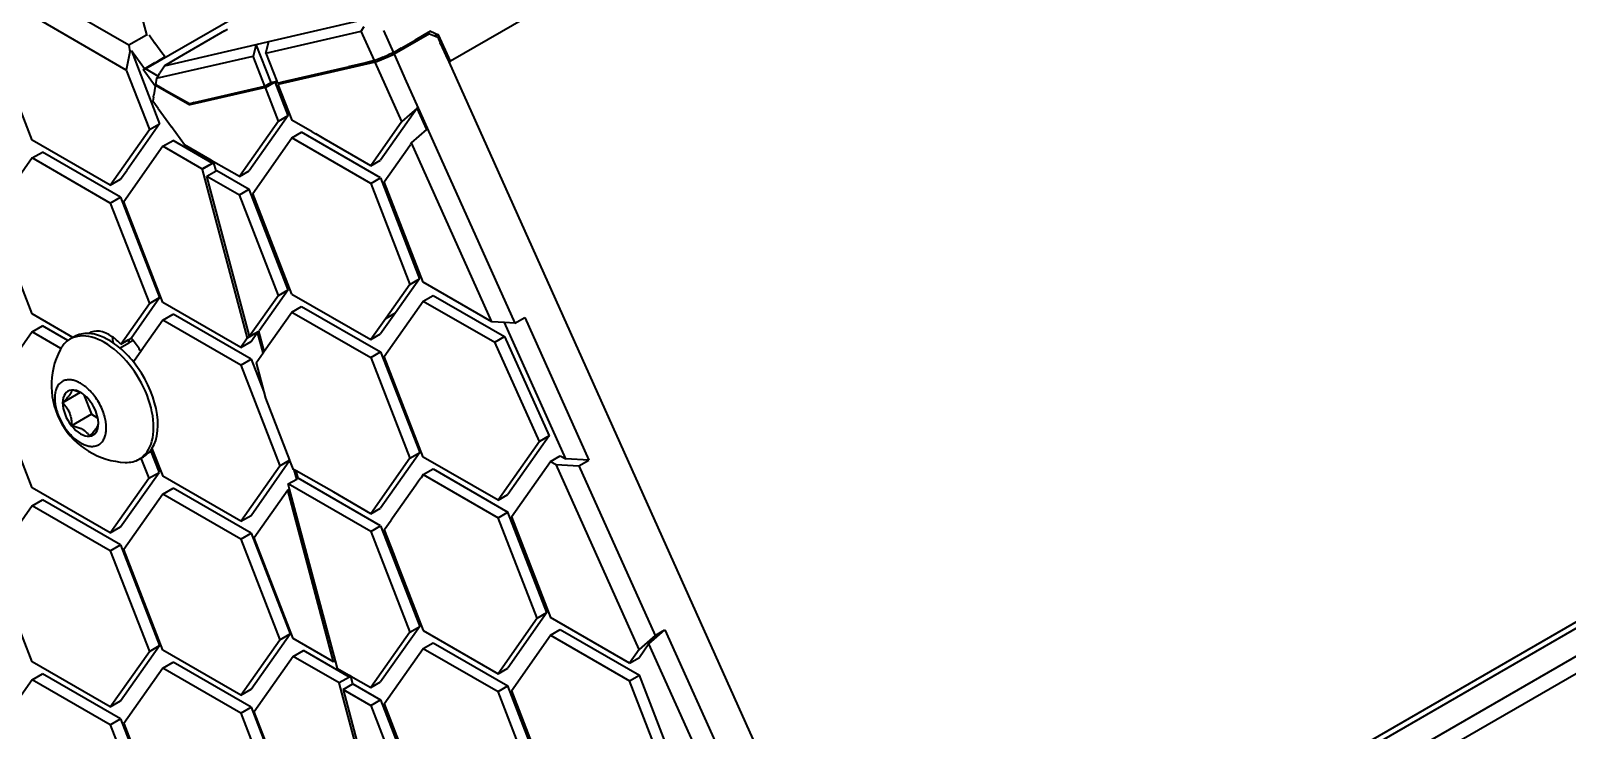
# Model space of a CAD drawing. Header units: millimetres. Extents: x 15 to 415, y 5 to 292.
# Drawn here: x 315.31 to 328.47, y 57.79 to 63.78 of the extents above; entities that cross this region are included whole.
import ezdxf

# ---------------------------------------------------------------- set-up
doc = ezdxf.new("R2010")
doc.units = ezdxf.units.MM
doc.layers.add('Geometries', color=7, linetype='Continuous')

msp = doc.modelspace()

# ---------------------------------------------------------------- linework, layer by layer
at = {"layer": 'Geometries', "linetype": 'Continuous', "lineweight": 40}
for p, q in [((316.3039, 63.7362), (299.0261, 128.5255)), ((316.1458, 63.6558), (303.042, 71.2212)), ((327.8142, 68.6648), (318.9012, 63.5188)), ((318.1853, 64.5476), (316.2908, 63.4537)), ((316.1233, 63.4442), (315.1827, 63.9873)), ((317.3455, 63.6885), (318.1478, 63.874)), ((316.2984, 63.7439), (316.1458, 63.6558)), ((316.3192, 63.7451), (316.3694, 63.6755)), ((316.9661, 63.7793), (316.5758, 63.554)), ((316.9661, 63.7793), (316.9922, 63.7944)), ((317.319, 63.5892), (318.137, 63.7783)), ((318.137, 63.7783), (318.1611, 63.8178)), ((318.2511, 63.5244), (318.137, 63.7783)), ((318.3263, 63.7826), (318.4117, 63.5925)), ((318.7224, 63.7557), (318.4175, 63.5797)), ((318.6758, 63.745), (318.5993, 63.7008)), ((318.7299, 63.7762), (318.6758, 63.745)), ((318.7224, 63.7557), (318.6758, 63.745)), ((318.7224, 63.7557), (318.7644, 63.737)), ((318.7299, 63.7762), (318.7995, 63.7453)), ((318.7995, 63.7453), (318.7644, 63.737)), ((318.7644, 63.737), (318.7919, 63.7248)), ((318.7919, 63.7248), (318.8128, 63.6783)), ((318.9012, 63.5188), (318.7995, 63.7453)), ((315.3187, 62.8438), (314.9845, 63.7053)), ((316.1551, 63.5999), (316.1233, 63.4442)), ((316.1458, 63.6558), (316.1551, 63.5999)), ((316.1551, 63.5999), (316.1681, 63.6074)), ((316.1681, 63.6074), (316.4099, 62.9844)), ((316.2787, 63.4542), (316.1681, 63.6074)), ((316.438, 63.5805), (316.3694, 63.6755)), ((316.4532, 63.5594), (316.438, 63.5805)), ((316.4501, 63.4814), (317.2374, 63.6635)), ((317.2374, 63.6635), (317.2109, 63.5642)), ((317.2374, 63.6635), (317.3455, 63.6885)), ((317.3638, 63.3372), (317.2374, 63.6635)), ((317.319, 63.5892), (317.3455, 63.6885)), ((317.319, 63.5892), (317.4123, 63.3484)), ((318.2567, 63.5119), (318.4175, 63.5797)), ((318.3234, 63.555), (318.3725, 63.5759)), ((318.4117, 63.5925), (318.3725, 63.5759)), ((318.4783, 63.6309), (318.4117, 63.5925)), ((318.4175, 63.5797), (318.5021, 63.3911)), ((318.4783, 63.6309), (318.5993, 63.7008)), ((318.8171, 63.6686), (318.8128, 63.6783)), ((318.8171, 63.6686), (318.862, 63.5688)), ((316.1233, 63.4442), (316.3215, 62.9334)), ((316.2693, 63.4488), (316.2787, 63.4542)), ((316.2693, 63.4488), (316.2908, 63.4537)), ((316.3727, 63.3054), (316.2693, 63.4488)), ((316.2787, 63.4542), (316.3657, 63.5045)), ((316.2908, 63.4537), (316.3962, 63.3929)), ((316.3674, 63.5054), (316.3657, 63.5045)), ((316.3674, 63.5054), (316.3932, 63.5203)), ((316.384, 63.373), (317.2109, 63.5642)), ((316.3932, 63.5203), (316.4555, 63.5563)), ((316.4177, 63.4282), (316.4501, 63.4814)), ((316.4579, 63.5577), (316.4453, 63.5548)), ((316.5758, 63.554), (316.4501, 63.4814)), ((316.4555, 63.5563), (316.4579, 63.5577)), ((317.3107, 63.3066), (317.2109, 63.5642)), ((318.2567, 63.5119), (317.4236, 63.3193)), ((317.4621, 63.3416), (317.9736, 63.4598)), ((317.9736, 63.4598), (318.0236, 63.4714)), ((318.1748, 63.5063), (318.0236, 63.4714)), ((318.2511, 63.5244), (318.1748, 63.5063)), ((318.2712, 63.5329), (318.2511, 63.5244)), ((318.4855, 63.0024), (318.2567, 63.5119)), ((318.3234, 63.555), (318.2712, 63.5329)), ((318.862, 63.5688), (318.886, 63.5153)), ((318.886, 63.5153), (318.9012, 63.5188)), ((318.886, 63.5153), (322.5255, 55.4122)), ((316.3741, 63.3138), (316.3727, 63.3054)), ((316.3789, 63.3165), (316.3741, 63.3138)), ((316.3741, 63.3138), (316.6673, 63.1445)), ((316.384, 63.373), (316.375, 63.3187)), ((316.375, 63.3187), (316.3789, 63.3165)), ((316.3789, 63.3165), (316.4482, 63.2783)), ((316.384, 63.373), (316.3962, 63.3929)), ((316.3962, 63.3929), (316.4111, 63.4174)), ((316.4134, 63.4211), (316.4111, 63.4174)), ((316.4134, 63.4211), (316.4177, 63.4282)), ((317.3107, 63.3066), (317.3638, 63.3372)), ((317.3154, 63.2943), (317.3994, 63.3428)), ((317.3638, 63.3372), (317.4123, 63.3484)), ((317.4132, 63.346), (317.3994, 63.3428)), ((317.5106, 63.0557), (317.3994, 63.3428)), ((317.4123, 63.3484), (317.4132, 63.346)), ((317.4132, 63.346), (317.4188, 63.3316)), ((317.4188, 63.3316), (317.4621, 63.3416)), ((317.4236, 63.3193), (317.4621, 63.3416)), ((317.4236, 63.3193), (317.5415, 63.0149)), ((318.5021, 63.3911), (318.5104, 63.3727)), ((318.5104, 63.3727), (319.4529, 61.2744)), ((316.3569, 63.2107), (316.3515, 63.1786)), ((316.3569, 63.2107), (316.3605, 63.2325)), ((316.3727, 63.3054), (316.3605, 63.2325)), ((316.4482, 63.2783), (316.4508, 63.2768)), ((316.4592, 63.2722), (316.4508, 63.2768)), ((316.4592, 63.2722), (316.6666, 63.1577)), ((317.3154, 63.2943), (316.6673, 63.1445)), ((316.7059, 63.1668), (317.3107, 63.3066)), ((317.4267, 63.0072), (317.3154, 63.2943)), ((316.397, 63.1156), (316.3515, 63.1786)), ((316.397, 63.1156), (316.5119, 62.9564)), ((316.6666, 63.1577), (316.7059, 63.1668)), ((316.7059, 63.1668), (316.6673, 63.1445)), ((317.5106, 63.0557), (317.1769, 62.5798)), ((317.4267, 63.0072), (317.5106, 63.0557)), ((318.6158, 63.1165), (318.3023, 62.6726)), ((318.6158, 63.1165), (318.4855, 63.0024)), ((318.698, 62.9335), (318.6158, 63.1165)), ((315.9872, 62.4578), (316.3215, 62.9334)), ((316.4099, 62.9844), (316.1288, 62.5845)), ((316.3215, 62.9334), (316.4099, 62.9844)), ((316.6225, 62.803), (316.5119, 62.9564)), ((317.4267, 63.0072), (317.093, 62.5314)), ((317.7161, 62.9141), (317.5415, 63.0149)), ((318.4855, 63.0024), (318.2184, 62.6241)), ((318.5677, 62.8194), (318.698, 62.9335)), ((315.9872, 62.4578), (315.3187, 62.8438)), ((316.4363, 62.7905), (316.102, 62.315)), ((316.4363, 62.7905), (316.5247, 62.8415)), ((316.7724, 62.5965), (316.4363, 62.7905)), ((316.8608, 62.6475), (316.5247, 62.8415)), ((316.8386, 62.6783), (316.6225, 62.803)), ((317.2078, 62.386), (317.5415, 62.8618)), ((317.5415, 62.8618), (317.6254, 62.9103)), ((318.2184, 62.471), (317.5415, 62.8618)), ((318.3023, 62.5195), (317.6254, 62.9103)), ((317.7161, 62.9141), (317.7464, 62.8966)), ((317.8205, 62.8538), (317.7464, 62.8966)), ((318.2184, 62.6241), (317.8205, 62.8538)), ((318.5329, 62.7701), (318.5588, 62.8066)), ((318.5677, 62.8194), (318.5588, 62.8066)), ((319.2566, 61.2856), (318.5677, 62.8194)), ((315.3187, 62.6907), (314.9845, 62.2152)), ((315.3187, 62.6907), (315.4071, 62.7417)), ((315.9872, 62.3047), (315.3187, 62.6907)), ((316.0756, 62.3558), (315.4071, 62.7417)), ((316.8608, 62.6475), (316.8386, 62.6783)), ((316.8721, 62.6589), (316.8386, 62.6783)), ((316.8745, 62.6501), (316.8721, 62.6589)), ((317.093, 62.5314), (316.8721, 62.6589)), ((318.2184, 62.6241), (318.3023, 62.6726)), ((318.3332, 62.4873), (318.5329, 62.7701)), ((316.0756, 62.5089), (316.1288, 62.5845)), ((316.7724, 62.5965), (316.8608, 62.6475)), ((316.7724, 62.5965), (316.7751, 62.5927)), ((316.8745, 62.6501), (316.7751, 62.5927)), ((316.7751, 62.5927), (317.1606, 61.147)), ((316.815, 62.5349), (316.8932, 62.5801)), ((316.815, 62.5349), (317.093, 62.3744)), ((317.1809, 61.1627), (316.815, 62.5349)), ((316.8932, 62.5801), (316.8745, 62.6501)), ((316.8932, 62.5801), (316.8989, 62.5834)), ((316.8989, 62.5834), (317.1769, 62.4229)), ((317.093, 62.5314), (317.1769, 62.5798)), ((315.9872, 62.4578), (316.0756, 62.5089)), ((317.093, 62.3744), (317.1769, 62.4229)), ((317.5106, 61.5617), (317.1769, 62.4229)), ((318.2184, 62.471), (318.3023, 62.5195)), ((318.2184, 62.471), (318.5532, 61.6068)), ((318.3023, 62.5195), (318.6372, 61.6553)), ((318.6686, 61.6251), (318.3332, 62.4873)), ((315.9872, 62.3047), (316.0756, 62.3558)), ((315.9872, 62.3047), (316.3215, 61.4432)), ((316.0756, 62.3558), (316.4099, 61.4943)), ((316.4363, 61.4535), (316.102, 62.315)), ((317.4267, 61.5132), (317.093, 62.3744)), ((317.5415, 61.5248), (317.2078, 62.386)), ((315.3187, 61.3537), (314.9845, 62.2152)), ((318.5532, 61.6068), (318.3471, 61.315)), ((318.6372, 61.6553), (318.4311, 61.3635)), ((318.5532, 61.6068), (318.6372, 61.6553)), ((319.2566, 61.2856), (318.6686, 61.6251)), ((316.1655, 61.1467), (316.4099, 61.4943)), ((316.3215, 61.4432), (316.4099, 61.4943)), ((317.4267, 61.5132), (317.1809, 61.1627)), ((317.5106, 61.5617), (317.2648, 61.2112)), ((317.4267, 61.5132), (317.5106, 61.5617)), ((317.5415, 61.5248), (318.2184, 61.134)), ((318.6686, 61.4647), (318.7525, 61.5132)), ((318.7525, 61.5132), (319.3639, 61.1602)), ((315.6669, 61.1527), (315.3187, 61.3537)), ((316.0771, 61.0956), (316.3215, 61.4432)), ((317.1048, 61.0675), (316.4363, 61.4535)), ((316.4363, 61.3004), (316.5247, 61.3514)), ((317.1932, 60.9655), (316.5247, 61.3514)), ((317.3055, 61.0338), (317.5415, 61.3704)), ((317.5415, 61.3704), (317.6254, 61.4188)), ((317.5415, 61.3704), (318.2184, 60.9796)), ((317.6254, 61.4188), (318.3023, 61.0281)), ((318.4311, 61.3635), (318.3023, 61.1825)), ((318.3332, 60.9899), (318.6686, 61.4647)), ((318.3471, 61.315), (318.4311, 61.3635)), ((318.6686, 61.4647), (319.28, 61.1118)), ((315.3187, 61.2006), (315.4071, 61.2516)), ((315.6238, 61.1265), (315.4071, 61.2516)), ((316.4363, 61.3004), (316.2715, 61.0659)), ((317.1048, 60.9144), (316.4363, 61.3004)), ((317.1809, 61.1627), (317.2591, 61.2079)), ((317.2591, 61.2079), (317.2648, 61.2112)), ((317.3055, 61.0338), (317.2591, 61.2079)), ((318.3471, 61.315), (318.2184, 61.134)), ((319.3651, 61.2794), (319.2566, 61.2856)), ((319.8896, 60.1116), (319.3651, 61.2794)), ((319.4529, 61.2744), (319.3651, 61.2794)), ((319.4529, 61.2744), (319.5368, 61.3228)), ((319.5368, 61.3228), (320.0859, 60.1004)), ((322.693, 55.3377), (332.8816, 61.2201)), ((315.3187, 61.2006), (314.9845, 60.725)), ((315.5639, 61.059), (315.3187, 61.2006)), ((315.6669, 61.1527), (315.6417, 61.1382)), ((315.6782, 61.1592), (315.6669, 61.1527)), ((316.1467, 61.105), (316.0712, 61.0614)), ((316.0771, 61.0956), (316.1396, 61.1317)), ((316.1396, 61.1317), (316.1456, 61.1352)), ((316.1396, 61.1317), (316.1467, 61.105)), ((316.1456, 61.1352), (316.1655, 61.1467)), ((316.1527, 61.1084), (316.1456, 61.1352)), ((316.1527, 61.1084), (316.1467, 61.105)), ((316.1836, 61.1262), (316.1527, 61.1084)), ((317.1606, 61.147), (317.1048, 61.0675)), ((317.1048, 61.0675), (317.1932, 61.1186)), ((317.249, 61.198), (317.1606, 61.147)), ((317.1932, 61.1186), (317.249, 61.198)), ((317.2963, 61.0207), (317.249, 61.198)), ((318.2184, 61.134), (318.3023, 61.1825)), ((319.28, 61.1118), (319.3639, 61.1602)), ((319.6624, 60.2603), (319.28, 61.1118)), ((319.3639, 61.1602), (319.7463, 60.3088)), ((316.1886, 60.948), (316.1853, 60.9433)), ((316.1936, 60.9551), (316.1886, 60.948)), ((316.2477, 61.0321), (316.1936, 60.9551)), ((316.2715, 61.0659), (316.2477, 61.0321)), ((317.1048, 60.9144), (317.1932, 60.9655)), ((317.1932, 60.9655), (317.301, 60.6876)), ((317.2353, 60.9338), (317.2963, 61.0207)), ((317.2963, 61.0207), (317.3055, 61.0338)), ((318.2184, 60.9796), (318.3023, 61.0281)), ((318.2184, 60.9796), (318.5538, 60.1175)), ((318.3023, 61.0281), (318.6377, 60.1659)), ((318.6686, 60.1277), (318.3332, 60.9899)), ((317.1048, 60.9144), (317.439, 60.053)), ((317.2353, 60.9338), (317.301, 60.6876)), ((322.746, 55.3141), (332.4767, 60.9321)), ((315.3187, 59.8636), (314.9845, 60.725)), ((315.7304, 60.6805), (315.5789, 60.5931)), ((317.301, 60.6876), (317.3154, 60.6334)), ((322.3422, 54.8415), (332.6494, 60.7924)), ((315.7604, 60.662), (315.8256, 60.494)), ((317.3154, 60.6334), (317.5225, 60.1012)), ((332.6881, 60.6643), (322.2878, 54.6596)), ((315.8256, 60.494), (315.6554, 60.3958)), ((315.8256, 60.494), (315.8804, 60.4624)), ((319.7463, 60.3088), (319.3937, 59.806)), ((319.7463, 60.3088), (319.6624, 60.2603)), ((316.3322, 60.184), (316.4048, 59.9969)), ((316.3441, 60.2009), (316.4363, 59.9634)), ((318.6377, 60.1659), (318.3023, 59.6911)), ((318.5538, 60.1175), (318.6377, 60.1659)), ((319.6624, 60.2603), (319.3098, 59.7575)), ((316.2355, 60.1098), (316.2496, 60.1179)), ((316.2496, 60.1179), (316.2719, 60.1308)), ((316.2496, 60.1179), (316.3164, 59.9459)), ((317.1048, 59.5774), (317.439, 60.053)), ((317.1932, 59.6285), (317.5235, 60.0985)), ((317.439, 60.053), (317.5225, 60.1012)), ((317.5225, 60.1012), (317.5235, 60.0985)), ((317.5235, 60.0985), (317.5518, 60.0257)), ((317.5634, 60.0191), (317.5518, 60.0257)), ((318.5538, 60.1175), (318.2184, 59.6426)), ((319.3098, 59.7575), (318.6686, 60.1277)), ((318.6686, 59.978), (318.7525, 60.0265)), ((318.7525, 60.0265), (319.3937, 59.6563)), ((319.4246, 59.6147), (319.7583, 60.0905)), ((319.7583, 60.0905), (319.8422, 60.139)), ((319.7583, 60.0905), (319.8057, 60.0632)), ((320.5172, 58.479), (319.8057, 60.0632)), ((319.8057, 60.0632), (320.0019, 60.0519)), ((319.8422, 60.139), (319.8896, 60.1116)), ((320.0859, 60.1004), (319.8896, 60.1116)), ((320.0019, 60.0519), (320.0859, 60.1004)), ((320.0019, 60.0519), (320.6545, 58.5992)), ((315.9872, 59.4776), (316.3164, 59.9459)), ((316.0756, 59.5286), (316.4048, 59.9969)), ((316.3164, 59.9459), (316.4048, 59.9969)), ((317.1048, 59.5774), (316.4363, 59.9634)), ((317.512, 59.8974), (317.5847, 59.9393)), ((317.5236, 59.8537), (317.512, 59.8974)), ((318.2184, 59.4895), (317.512, 59.8974)), ((317.5847, 59.9393), (317.5634, 60.0191)), ((317.5784, 60.0105), (317.5634, 60.0191)), ((317.5957, 59.9457), (317.5784, 60.0105)), ((317.9012, 59.8257), (317.5784, 60.0105)), ((317.5847, 59.9393), (317.5957, 59.9457)), ((317.5957, 59.9457), (317.5959, 59.9458)), ((318.3023, 59.538), (317.5959, 59.9458)), ((318.6097, 59.8946), (318.6039, 59.8865)), ((318.6285, 59.9213), (318.6097, 59.8946)), ((318.645, 59.9447), (318.6285, 59.9213)), ((318.6495, 59.951), (318.645, 59.9447)), ((318.6686, 59.978), (318.6495, 59.951)), ((318.6686, 59.978), (319.3098, 59.6078)), ((315.9872, 59.4776), (315.3187, 59.8636)), ((315.3187, 59.7105), (315.4071, 59.7615)), ((316.0756, 59.3755), (315.4071, 59.7615)), ((316.4363, 59.8103), (316.102, 59.3348)), ((316.4363, 59.8103), (316.5247, 59.8613)), ((317.1048, 59.4243), (316.4363, 59.8103)), ((317.1932, 59.4754), (316.5247, 59.8613)), ((317.5079, 59.8447), (317.2196, 59.4346)), ((317.5236, 59.8537), (317.5079, 59.8447)), ((317.9004, 58.3731), (317.5079, 59.8447)), ((317.9161, 58.3821), (317.5236, 59.8537)), ((318.2184, 59.6426), (317.9012, 59.8257)), ((318.6038, 59.8863), (318.4036, 59.6029)), ((318.6038, 59.8863), (318.6039, 59.8865)), ((319.3098, 59.7575), (319.3937, 59.806)), ((315.3187, 59.7105), (314.9845, 59.2349)), ((315.9872, 59.3245), (315.3187, 59.7105)), ((317.1048, 59.5774), (317.1932, 59.6285)), ((318.2184, 59.6426), (318.3023, 59.6911)), ((319.3098, 59.6078), (319.3937, 59.6563)), ((319.7274, 58.7951), (319.3937, 59.6563)), ((315.9872, 59.4776), (316.0756, 59.5286)), ((318.2184, 59.4895), (318.3023, 59.538)), ((318.3023, 59.538), (318.6377, 58.6758)), ((318.3332, 59.5032), (318.3918, 59.5861)), ((318.3332, 59.5032), (318.4146, 59.2939)), ((318.4036, 59.6029), (318.3918, 59.5861)), ((319.6435, 58.7467), (319.3098, 59.6078)), ((319.4246, 59.6147), (319.7583, 58.7535)), ((315.9872, 59.3245), (316.0756, 59.3755)), ((316.0756, 59.3755), (316.4099, 58.5141)), ((317.1048, 59.4243), (317.1932, 59.4754)), ((317.1048, 59.4243), (317.439, 58.5629)), ((317.1932, 59.4754), (317.5274, 58.6139)), ((317.5539, 58.5731), (317.2196, 59.4346)), ((318.2184, 59.4895), (318.5538, 58.6274)), ((315.3187, 58.3734), (314.9845, 59.2349)), ((315.9872, 59.3245), (316.3215, 58.463)), ((316.4363, 58.4733), (316.102, 59.3348)), ((318.4146, 59.2939), (318.451, 59.2003)), ((318.451, 59.2003), (318.6686, 58.641)), ((319.6435, 58.7467), (319.3098, 58.2708)), ((319.7274, 58.7951), (319.3937, 58.3193)), ((319.6435, 58.7467), (319.7274, 58.7951)), ((320.4351, 58.3628), (319.7583, 58.7535)), ((317.1932, 58.1384), (317.5274, 58.6139)), ((317.439, 58.5629), (317.5274, 58.6139)), ((318.5538, 58.6274), (318.2184, 58.1525)), ((318.6377, 58.6758), (318.3023, 58.201)), ((318.5538, 58.6274), (318.6377, 58.6758)), ((318.6686, 58.641), (319.3098, 58.2708)), ((319.4246, 58.1246), (319.7583, 58.6004)), ((319.7583, 58.6004), (319.8422, 58.6489)), ((319.7583, 58.6004), (320.4351, 58.2097)), ((319.8422, 58.6489), (320.5191, 58.2581)), ((320.6545, 58.5992), (320.5172, 58.479)), ((320.6011, 58.5274), (320.7384, 58.6476)), ((320.6545, 58.5992), (320.7384, 58.6476)), ((320.7384, 58.6476), (321.4413, 57.0827)), ((315.9872, 57.9875), (316.3215, 58.463)), ((316.0756, 58.0385), (316.4099, 58.5141)), ((316.3215, 58.463), (316.4099, 58.5141)), ((317.1048, 58.0873), (316.4363, 58.4733)), ((317.1048, 58.0873), (317.439, 58.5629)), ((317.9004, 58.3731), (317.5539, 58.5731)), ((317.5539, 58.42), (317.6423, 58.471)), ((318.037, 58.2431), (317.6423, 58.471)), ((318.3332, 58.013), (318.6686, 58.4879)), ((318.6686, 58.4879), (318.7525, 58.5364)), ((318.6686, 58.4879), (319.3098, 58.1177)), ((318.7525, 58.5364), (319.3937, 58.1662)), ((320.5172, 58.479), (320.4351, 58.3628)), ((320.6011, 58.5274), (320.5191, 58.4112)), ((321.245, 57.094), (320.6011, 58.5274)), ((315.9872, 57.9875), (315.3187, 58.3734)), ((316.4363, 58.3202), (316.102, 57.8446)), ((316.4363, 58.3202), (316.5247, 58.3712)), ((317.1048, 57.9342), (316.4363, 58.3202)), ((317.1932, 57.9853), (316.5247, 58.3712)), ((317.5539, 58.42), (317.2196, 57.9445)), ((317.9486, 58.1921), (317.5539, 58.42)), ((317.9161, 58.3821), (317.9004, 58.3731)), ((317.9334, 58.317), (317.9161, 58.3821)), ((317.9334, 58.317), (318.0326, 58.2598)), ((319.3098, 58.2708), (319.3937, 58.3193)), ((320.4351, 58.3628), (320.5191, 58.4112)), ((315.3187, 58.2204), (314.9845, 57.7448)), ((315.3187, 58.2204), (315.4071, 58.2714)), ((315.9872, 57.8344), (315.3187, 58.2204)), ((316.0756, 57.8854), (315.4071, 58.2714)), ((318.037, 58.2431), (317.9486, 58.1921)), ((318.313, 56.8259), (317.9486, 58.1921)), ((317.9814, 58.1362), (318.0653, 58.1847)), ((318.037, 58.2431), (318.0326, 58.2598)), ((318.0326, 58.2598), (318.0476, 58.2511)), ((318.0653, 58.1847), (318.0476, 58.2511)), ((318.0476, 58.2511), (318.2184, 58.1525)), ((318.0653, 58.1847), (318.3023, 58.0479)), ((318.2184, 58.1525), (318.3023, 58.201)), ((320.4351, 58.2097), (320.5191, 58.2581)), ((320.7705, 57.3475), (320.4351, 58.2097)), ((320.8545, 57.396), (320.5191, 58.2581)), ((317.1048, 58.0873), (317.1932, 58.1384)), ((317.9814, 58.1362), (318.2184, 57.9994)), ((317.9814, 58.1362), (318.1783, 57.3977)), ((318.2184, 57.9994), (318.3023, 58.0479)), ((318.3023, 58.0479), (318.6377, 57.1857)), ((319.3098, 58.1177), (319.3937, 58.1662)), ((319.6435, 57.2565), (319.3098, 58.1177)), ((319.7274, 57.305), (319.3937, 58.1662)), ((319.4246, 58.1246), (319.7583, 57.2634)), ((315.9872, 57.9875), (316.0756, 58.0385)), ((317.1048, 57.9342), (317.1932, 57.9853)), ((317.1048, 57.9342), (317.439, 57.0727)), ((317.1932, 57.9853), (317.5274, 57.1238)), ((317.5539, 57.083), (317.2196, 57.9445)), ((318.2184, 57.9994), (318.5538, 57.1373)), ((318.3332, 58.013), (318.5634, 57.4213)), ((315.9872, 57.8344), (316.0756, 57.8854)), ((315.9872, 57.8344), (316.3215, 56.9729)), ((316.0756, 57.8854), (316.4099, 57.0239)), ((316.102, 57.8446), (316.4363, 56.9832))]:
    msp.add_line(p, q, dxfattribs=at)
at = {"layer": 'Geometries', "linetype": 'Continuous', "lineweight": 40, "flags": 128}
for points in [[(315.9529, 60.3771), (315.9528, 60.3874), (315.9522, 60.398), (315.9513, 60.409), (315.95, 60.4203), (315.9483, 60.4319), (315.9462, 60.4436), (315.9437, 60.4555), (315.9408, 60.4676), (315.9374, 60.48), (315.9331, 60.4942), (315.9283, 60.5085), (315.9229, 60.523), (315.9169, 60.5375), (315.9105, 60.552), (315.9035, 60.5665), (315.8961, 60.5808), (315.8882, 60.5949), (315.8799, 60.6088), (315.8713, 60.6224), (315.8622, 60.6356), (315.8529, 60.6484), (315.8433, 60.6608), (315.8335, 60.6727), (315.8235, 60.6841), (315.8133, 60.695), (315.8041, 60.7042), (315.7949, 60.7129), (315.7857, 60.7212), (315.7765, 60.7289), (315.7673, 60.7362), (315.7583, 60.7428), (315.7494, 60.749), (315.7406, 60.7546), (315.732, 60.7598), (315.7232, 60.7647), (315.7142, 60.7693), (315.7052, 60.7734), (315.696, 60.7772), (315.6868, 60.7805), (315.6778, 60.7833), (315.6687, 60.7857), (315.6596, 60.7875), (315.6506, 60.7889), (315.6405, 60.7898), (315.6305, 60.7899), (315.6207, 60.7894), (315.6111, 60.7881), (315.6017, 60.786), (315.5927, 60.7832), (315.584, 60.7796), (315.5757, 60.7753), (315.5679, 60.7703), (315.5604, 60.7645), (315.5535, 60.7581), (315.547, 60.7511), (315.5411, 60.7434), (315.5357, 60.7352), (315.5308, 60.7264), (315.5265, 60.7172), (315.5231, 60.7086), (315.5202, 60.6997), (315.5176, 60.6904), (315.5155, 60.681), (315.5138, 60.6714), (315.5126, 60.6617), (315.5117, 60.652), (315.5112, 60.6422), (315.511, 60.6323), (315.5112, 60.622), (315.5117, 60.6113), (315.5126, 60.6004), (315.514, 60.5891), (315.5157, 60.5774), (315.5178, 60.5658), (315.5203, 60.5539), (315.5232, 60.5417), (315.5265, 60.5294), (315.5308, 60.5152), (315.5357, 60.5008), (315.5411, 60.4863), (315.547, 60.4718), (315.5535, 60.4573), (315.5604, 60.4429), (315.5679, 60.4286), (315.5757, 60.4145), (315.584, 60.4006), (315.5927, 60.387), (315.6017, 60.3738), (315.6111, 60.3609), (315.6207, 60.3485), (315.6305, 60.3366), (315.6405, 60.3252), (315.6506, 60.3144), (315.6598, 60.3052), (315.669, 60.2964), (315.6783, 60.2882), (315.6875, 60.2804), (315.6967, 60.2732), (315.7057, 60.2665), (315.7145, 60.2604), (315.7233, 60.2547), (315.732, 60.2495), (315.7408, 60.2446), (315.7497, 60.2401), (315.7588, 60.2359), (315.7679, 60.2322), (315.7771, 60.2288), (315.7862, 60.226), (315.7953, 60.2237), (315.8043, 60.2218), (315.8133, 60.2205), (315.8235, 60.2196), (315.8335, 60.2194), (315.8433, 60.22), (315.8529, 60.2213), (315.8622, 60.2234), (315.8713, 60.2262), (315.8799, 60.2297), (315.8882, 60.234), (315.8961, 60.2391), (315.9035, 60.2448), (315.9105, 60.2512), (315.9169, 60.2583), (315.9229, 60.2659), (315.9283, 60.2742), (315.9331, 60.2829), (315.9374, 60.2921), (315.9408, 60.3008), (315.9438, 60.3097), (315.9463, 60.3189), (315.9484, 60.3284), (315.9501, 60.338), (315.9514, 60.3476), (315.9523, 60.3574), (315.9528, 60.3672), (315.9529, 60.3771)], [(315.6554, 60.702), (315.6553, 60.6988), (315.6549, 60.6957), (315.6543, 60.6924), (315.6534, 60.6891), (315.6523, 60.6857), (315.6509, 60.6823), (315.649, 60.678), (315.6467, 60.6736), (315.644, 60.6691), (315.641, 60.6643), (315.6377, 60.6594), (315.6339, 60.6542), (315.6298, 60.6488), (315.6252, 60.6431), (315.6202, 60.6371), (315.6147, 60.6308), (315.6098, 60.6253), (315.6045, 60.6195), (315.5987, 60.6134), (315.5926, 60.607), (315.586, 60.6002), (315.5789, 60.5931)], [(315.7304, 60.6805), (315.7293, 60.681), (315.7207, 60.6844), (315.7115, 60.6877), (315.7034, 60.6903), (315.6948, 60.6928), (315.6858, 60.6952), (315.6763, 60.6976), (315.6662, 60.6998), (315.6554, 60.702)], [(315.7424, 60.675), (315.7375, 60.6774), (315.7304, 60.6805)], [(315.5789, 60.5931), (315.586, 60.5858), (315.5926, 60.5785), (315.5987, 60.5714), (315.6045, 60.5643), (315.6098, 60.5572), (315.6147, 60.5501), (315.6202, 60.5415), (315.6252, 60.5329), (315.6298, 60.5242), (315.6339, 60.5153), (315.6377, 60.5063), (315.641, 60.497), (315.644, 60.4875), (315.6467, 60.4776), (315.649, 60.4674), (315.6509, 60.4569), (315.6523, 60.4477), (315.6534, 60.4382), (315.6543, 60.4283), (315.6549, 60.4179), (315.6553, 60.4071), (315.6554, 60.3958)], [(315.8085, 60.3074), (315.8156, 60.3146), (315.8222, 60.3213), (315.8284, 60.3277), (315.8341, 60.3338), (315.8394, 60.3396), (315.8444, 60.3452), (315.8499, 60.3515), (315.8549, 60.3574), (315.8594, 60.3631), (315.8636, 60.3685), (315.8673, 60.3737), (315.8707, 60.3786), (315.8737, 60.3834), (315.8763, 60.3879), (315.8786, 60.3924), (315.8805, 60.3966), (315.8819, 60.4001), (315.883, 60.4034), (315.8839, 60.4067), (315.8846, 60.41), (315.8849, 60.4132), (315.8851, 60.4163)], [(315.6554, 60.3958), (315.6662, 60.3936), (315.6763, 60.3914), (315.6858, 60.389), (315.6948, 60.3866), (315.7034, 60.3841), (315.7115, 60.3815), (315.7207, 60.3782), (315.7293, 60.3748), (315.7375, 60.3712), (315.7452, 60.3674), (315.7525, 60.3634)], [(315.7525, 60.3634), (315.7594, 60.3592), (315.766, 60.3548), (315.7722, 60.35), (315.7782, 60.3451), (315.7838, 60.3397), (315.7883, 60.3351), (315.7927, 60.3301), (315.7969, 60.3249), (315.8009, 60.3194), (315.8048, 60.3136), (315.8085, 60.3074)]]:
    msp.add_lwpolyline(points, dxfattribs=at)
at = {"layer": 'Geometries', "linetype": 'Continuous', "lineweight": 40}
msp.add_arc((316.1437, 60.7424), 0.6608, 152.52098, 267.47901, dxfattribs=at)
for centre, major_axis, ratio, start_param, end_param in [((315.981, 60.8934), (0.1719, -0.2977), 0.5773503, 2.2605713, 3.1838211), ((315.9386, 60.624), (0.2969, -0.5142), 0.5773502, 3.2038721, 3.4588815), ((315.9386, 60.624), (0.2969, -0.5142), 0.5773502, 3.1415927, 3.2038721), ((315.9386, 60.624), (0.2969, -0.5142), 0.5773502, 0, 3.1415927), ((315.975, 60.645), (0.2969, -0.5142), 0.5773502, 2.7810696, 3.1415927), ((315.975, 60.645), (0.2969, -0.5142), 0.5773502, 2.2682826, 2.7810696), ((315.981, 60.8934), (0.1719, -0.2977), 0.5773503, 1.9494293, 2.2605713), ((316.2461, 61.0465), (0.1719, -0.2977), 0.5773503, 4.022614, 4.1976667), ((315.975, 60.645), (0.2969, -0.5142), 0.5773502, 2.1250582, 2.2682826), ((316.0693, 60.9444), (0.1719, -0.2977), 0.5773503, 1.867081, 1.9494293), ((316.0693, 60.9444), (0.1719, -0.2977), 0.5773503, 1.5322961, 1.867081), ((315.9386, 60.624), (0.2969, -0.5142), 0.5773502, 3.4588815, 3.4943092), ((315.975, 60.645), (0.2969, -0.5142), 0.5773502, 1.8317608, 2.1250582), ((315.975, 60.645), (0.2969, -0.5142), 0.5773502, 0.2886432, 1.8317608), ((315.732, 60.5047), (0.1083, -0.1875), 0.5773502, 2.8797933, 3.9269909), ((315.732, 60.5047), (0.1083, -0.1875), 0.5773502, 2.2881813, 2.8797933), ((315.732, 60.5047), (0.1083, -0.1875), 0.5773502, 3.9269909, 4.9741884), ((315.732, 60.5047), (0.1083, -0.1875), 0.5773502, 2.169344, 2.2881813), ((315.732, 60.5047), (0.1083, -0.1875), 0.5773502, 1.8325958, 2.169344), ((315.732, 60.5047), (0.1083, -0.1875), 0.5773502, 1.0333036, 1.8325958), ((315.732, 60.5047), (0.1083, -0.1875), 0.5773502, 6.021386, 7.0685835), ((315.732, 60.5047), (0.1083, -0.1875), 0.5773502, 0.7853982, 1.0333036), ((315.732, 60.5047), (0.1083, -0.1875), 0.5773502, 4.9741884, 6.021386), ((315.975, 60.645), (0.2969, -0.5142), 0.5773502, 0, 0.2318753), ((315.975, 60.645), (0.2969, -0.5142), 0.5773502, 0.2318753, 0.2886432), ((315.9386, 60.624), (0.2969, -0.5142), 0.5773502, 5.9304688, 6.2831853)]:
    msp.add_ellipse(centre, major_axis=major_axis, ratio=ratio, start_param=start_param, end_param=end_param, dxfattribs=at)

doc.saveas('drawing.dxf')
